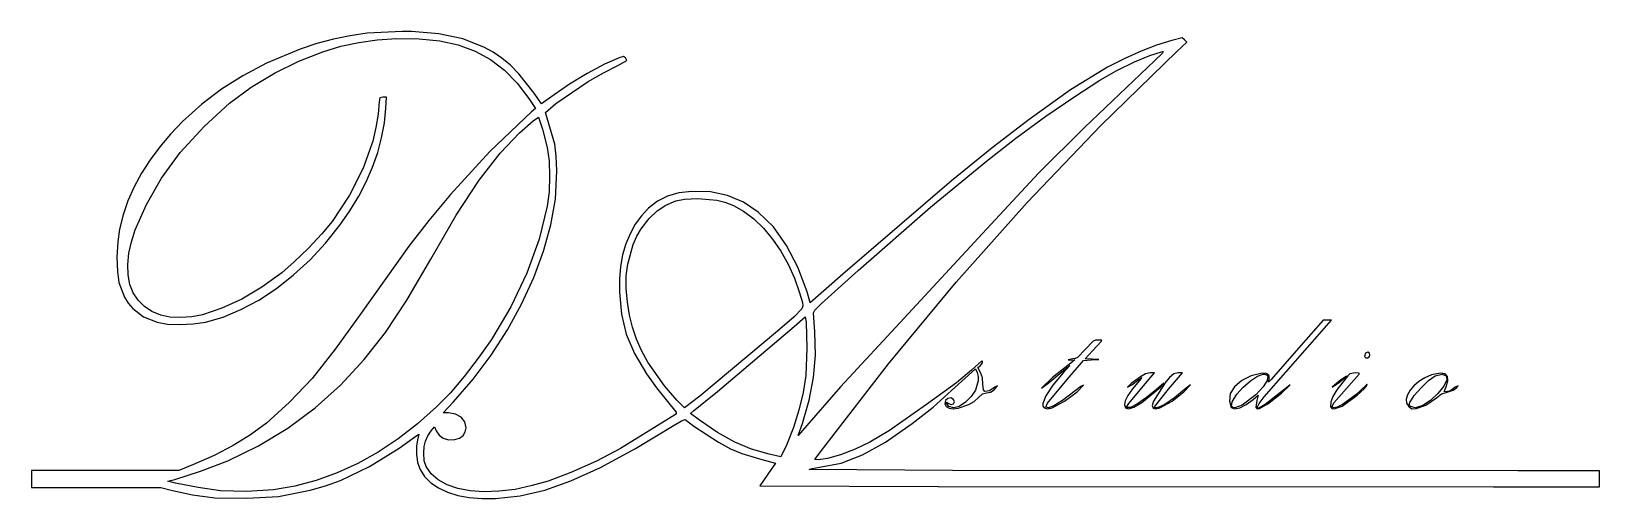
# Model space of a CAD drawing. Extents: x 108 to 241, y 81 to 120.
import ezdxf

# ---------------------------------------------------------------- set-up
doc = ezdxf.new("R2010")
doc.units = 0
doc.layers.get('0').update_dxf_attribs({"linetype": 'CONTINUOUS'})

msp = doc.modelspace()

# ---------------------------------------------------------------- linework, layer by layer
at = {"color": 3}
for points in [[(139.027518, 120.176507), (136.078451, 120.014272), (134.63581, 119.807627), (133.207829, 119.515862), (131.789559, 119.137903), (130.376047, 118.672674), (127.543498, 117.476103), (125.524449, 116.415138), (123.723398, 115.277655), (122.052385, 114.002469), (120.423452, 112.528395), (119.409917, 111.47916), (118.490548, 110.397569), (117.667406, 109.287112), (116.942554, 108.151278), (116.318054, 106.993557), (115.795969, 105.81744), (115.37836, 104.626414), (115.067292, 103.423971), (114.920663, 102.344561), (114.861504, 101.057857), (114.892698, 99.823806), (115.017132, 98.902353), (115.487557, 97.661226), (115.817089, 97.1433), (116.215473, 96.682608), (117.108209, 95.987558), (118.26875, 95.532773), (119.13552, 95.379423), (120.202209, 95.329328), (121.324672, 95.382334), (122.358768, 95.538284), (123.851527, 95.967906), (125.365067, 96.597326), (126.879401, 97.412131), (128.374541, 98.397906), (129.8305, 99.540236), (131.22729, 100.824708), (132.544922, 102.236907), (133.76341, 103.762418), (134.606577, 104.979449), (135.348088, 106.203811), (135.987772, 107.435047), (136.525457, 108.672695), (136.960973, 109.916297), (137.294147, 111.165393), (137.524808, 112.419524), (137.652785, 113.678231), (137.70901, 114.599861), (137.399779, 114.599861), (137.129901, 114.553852), (137.090548, 114.237714), (137.0018, 113.158434), (136.815475, 112.02204), (136.538732, 110.87676), (135.721991, 108.578059), (134.567573, 106.299366), (133.091479, 104.077714), (132.215197, 103.021031), (131.083492, 101.811363), (129.890006, 100.646495), (128.828382, 99.724216), (127.141503, 98.50425), (125.446075, 97.4975), (123.761834, 96.714445), (122.108516, 96.165568), (121.201228, 95.994559), (120.24563, 95.928757), (119.341184, 95.969509), (118.587353, 96.118164), (117.830292, 96.432134), (117.185562, 96.858449), (116.65672, 97.390185), (116.247326, 98.020415), (115.960936, 98.742215), (115.801109, 99.54866), (115.771402, 100.432824), (115.875373, 101.387783), (116.091945, 102.341535), (116.41699, 103.357237), (117.3615, 105.513657), (118.646911, 107.735382), (120.211232, 109.900751), (122.247055, 112.12117), (124.390548, 114.094395), (126.249667, 115.440668), (128.226719, 116.637434), (130.263859, 117.652847), (132.303243, 118.455062), (133.831308, 118.914121), (135.349593, 119.246357), (136.912773, 119.461446), (138.575519, 119.569066), (140.481538, 119.554482), (142.215832, 119.374888), (143.791966, 119.02414), (145.22351, 118.49609), (146.524029, 117.784593), (147.707091, 116.883504), (148.786264, 115.786677), (149.775113, 114.487966), (150.339558, 113.653976), (150.001661, 113.353562), (146.4657, 109.984089), (143.12911, 106.344861), (141.301255, 104.157907), (139.607521, 101.989692), (135.568642, 96.311641), (133.352701, 93.242909), (131.396492, 90.765864), (129.474949, 88.751131), (127.523655, 86.985077), (126.172957, 85.992658), (124.701424, 85.081591), (123.095812, 84.244319), (121.342878, 83.473284), (120.115322, 82.976641), (107.605491, 82.97223), (107.605491, 81.541276), (118.591211, 81.537418), (119.564658, 81.27063), (121.272772, 80.894623), (123.162991, 80.650512), (125.875973, 80.613437), (128.539545, 80.766818), (131.243725, 81.298228), (132.532756, 81.676074), (133.794301, 82.134499), (136.278583, 83.310536), (138.783881, 84.861245), (140.003169, 85.742089), (140.440833, 86.046908), (140.337757, 85.559084), (140.252343, 85.024823), (140.249563, 84.35027), (140.330487, 83.645391), (140.553282, 83.066489), (140.939817, 82.461377), (141.460697, 81.934607), (142.107839, 81.489298), (142.873159, 81.128565), (143.748573, 80.855526), (144.725998, 80.673297), (145.797349, 80.584995), (146.954545, 80.593737), (149.038561, 80.815081), (151.119269, 81.299722), (153.340114, 82.09021), (155.844545, 83.229097), (158.804884, 84.829084), (162.090916, 86.815303), (162.715306, 87.178127), (163.022469, 87.282734), (163.765507, 86.737582), (165.845365, 85.355755), (166.866602, 84.812346), (167.824658, 84.396572), (169.514684, 83.896618), (170.679401, 83.579118), (170.026762, 82.65418), (169.348768, 81.666952), (184.478459, 81.601044), (231.536325, 81.579861), (240.529951, 81.579861), (240.529951, 82.934198), (233.603933, 82.934198), (185.667821, 82.955438), (173.518158, 83.038927), (173.77536, 83.142577), (174.412783, 83.244532), (176.235704, 83.603328), (178.040658, 84.288659), (179.993586, 85.378932), (182.260435, 86.952557), (184.031495, 88.34684), (185.604658, 89.749974), (187.023485, 91.053598), (187.637539, 91.588827), (187.773688, 91.263061), (187.858684, 90.93205), (187.862215, 90.559909), (187.633681, 89.785802), (187.259154, 89.228937), (186.772992, 88.744758), (186.258563, 88.40214), (185.799236, 88.269961), (185.375317, 88.38193), (185.181325, 88.633763), (185.204609, 88.758027), (185.347791, 88.651952), (185.564868, 88.558413), (185.753507, 88.619425), (185.845673, 88.781037), (185.773328, 88.989298), (185.543952, 89.116652), (185.288667, 89.070274), (185.089539, 88.890942), (185.028637, 88.619432), (185.141031, 88.381094), (185.388538, 88.242389), (185.738493, 88.197156), (186.158231, 88.239232), (187.0764, 88.560672), (187.509501, 88.827712), (187.881728, 89.157418), (188.229864, 89.470796), (188.566888, 89.538308), (188.89341, 89.595176), (189.200234, 89.801237), (189.499545, 90.155669), (189.266381, 90.025031), (188.808268, 89.722958), (188.408688, 89.662881), (188.298232, 89.816003), (188.263169, 90.278591), (188.210173, 90.818482), (188.039925, 91.274084), (187.824951, 91.697418), (188.027248, 91.849552), (188.220844, 92.104037), (188.225699, 92.206158), (188.155131, 92.247531), (187.282557, 91.464254), (186.0074, 90.391212), (183.48358, 88.558799), (180.331516, 86.36531), (178.662101, 85.368364), (177.424992, 84.770881), (176.180552, 84.286746), (175.092922, 83.972177), (174.326242, 83.88339), (174.012047, 83.908194), (174.489401, 84.543194), (180.257868, 91.993421), (186.00329, 98.93772), (192.008014, 105.685457), (198.245819, 112.208235), (204.690486, 118.477659), (205.529987, 119.265347), (205.344228, 119.451106), (205.158467, 119.636867), (204.261641, 119.402047), (202.981806, 119.015389), (201.656933, 118.512197), (200.276389, 117.886598), (198.829536, 117.132718), (195.694362, 115.216618), (192.166325, 112.716908), (189.050804, 110.317728), (185.59531, 107.508942), (176.378416, 99.593575), (173.629506, 97.185869), (173.353897, 98.095923), (172.584317, 100.186884), (171.623102, 102.035919), (170.494032, 103.604156), (169.220885, 104.852721), (167.966103, 105.692919), (166.620025, 106.263597), (165.168778, 106.569119), (163.59849, 106.613853), (162.477861, 106.486119), (161.517524, 106.217504), (160.676589, 105.792219), (159.914167, 105.194475), (159.308528, 104.550145), (158.785097, 103.828809), (158.345152, 103.034149), (157.989974, 102.169847), (157.720842, 101.239585), (157.539035, 100.247045), (157.445834, 99.19591), (157.442518, 98.089861), (157.620502, 96.206286), (158.034117, 94.515618), (158.728503, 92.882634), (159.748801, 91.172109), (160.591184, 89.971144), (161.763493, 88.533992), (162.250105, 87.907606), (162.271012, 87.786592), (162.190687, 87.702209), (157.55276, 84.846363), (155.499743, 83.770156), (153.343182, 82.792653), (151.414384, 82.053078), (150.044658, 81.690656), (149.578881, 81.576553), (148.605435, 81.371502), (147.237729, 81.210785), (145.964205, 81.172458), (144.798583, 81.252992), (143.754585, 81.448859), (142.845929, 81.756531), (142.086335, 82.172478), (141.489525, 82.693173), (141.069218, 83.315088), (140.902358, 83.795747), (140.861409, 84.458308), (140.892804, 85.003138), (140.999656, 85.466347), (141.197788, 85.894207), (141.503025, 86.332991), (141.769812, 86.669784), (141.917539, 86.340707), (142.170345, 85.950246), (142.518068, 85.696597), (142.961023, 85.579657), (143.499527, 85.599324), (143.889975, 85.719042), (144.192355, 85.936735), (144.387548, 86.232804), (144.456438, 86.587652), (144.34848, 87.101562), (144.04325, 87.496966), (143.567445, 87.751629), (142.94776, 87.84332), (142.497418, 87.844974), (143.390386, 88.797474), (145.053981, 90.711144), (146.579664, 92.747593), (147.953214, 94.878595), (149.160407, 97.075923), (150.187021, 99.311351), (151.018833, 101.556652), (151.64162, 103.783601), (152.04116, 105.963971), (152.13665, 108.349816), (152.080394, 109.613373), (151.960131, 110.620638), (151.172443, 113.296237), (152.05108, 114.069591), (154.788408, 115.921074), (156.096668, 116.673263), (157.308573, 117.27546), (158.081926, 117.702652), (157.955147, 117.935815), (157.802579, 118.054815), (157.435903, 117.944635), (156.177606, 117.385117), (154.710594, 116.599315), (153.227096, 115.697245), (151.919342, 114.788927), (150.849432, 114.02329), (150.23207, 114.939408), (148.936147, 116.565233), (148.204119, 117.299627), (147.487569, 117.904395), (146.745701, 118.410505), (145.949574, 118.85059), (144.180183, 119.53692), (142.150666, 119.971846), (139.832292, 120.163827), (139.027518, 120.176507), (139.027518, 120.176507)], [(203.472852, 118.466085), (203.53936, 118.446001), (203.468133, 118.333947), (202.792101, 117.677297), (196.876124, 112.040846), (192.97716, 108.175448), (188.221826, 103.042531), (181.584092, 95.888308), (176.188418, 90.052692), (173.329092, 86.786641), (172.611409, 85.920131), (172.956471, 86.949799), (173.541077, 88.93054), (173.904231, 90.83912), (174.055056, 92.742903), (174.002677, 94.709257), (173.888575, 96.318256), (174.022613, 96.55426), (174.569291, 97.108135), (177.689758, 99.91659), (183.81985, 105.277981), (188.567991, 109.190784), (191.057051, 111.121582), (193.604491, 112.98968), (196.036152, 114.670956), (198.177878, 116.041289), (199.620315, 116.854819), (201.092777, 117.585001), (202.409484, 118.145805), (203.384658, 118.451201), (203.472852, 118.466085), (203.472852, 118.466085)], [(150.592564, 112.894951), (150.938319, 111.896272), (151.331744, 110.345581), (151.479868, 109.216063), (151.529257, 107.902536), (151.47989, 106.566853), (151.331744, 105.370864), (150.64016, 102.578829), (149.593863, 99.700138), (148.234563, 96.834312), (146.603971, 94.080872), (145.487391, 92.477837), (144.291477, 90.929328), (143.088607, 89.524535), (141.951162, 88.352644), (140.341103, 86.921007), (138.692163, 85.645038), (137.006739, 84.52595), (135.287227, 83.564961), (133.536022, 82.763286), (131.75552, 82.12214), (129.948118, 81.64274), (128.116211, 81.326301), (125.845496, 81.202593), (123.628768, 81.24803), (121.736141, 81.523335), (119.818768, 81.899015), (119.183768, 82.050599), (119.776325, 82.208799), (121.939738, 82.907946), (124.263768, 83.796849), (126.867989, 85.05641), (129.34422, 86.558594), (131.663267, 88.283804), (133.795934, 90.212443), (135.817635, 92.375146), (137.623642, 94.673666), (139.430441, 97.409457), (141.454519, 100.883971), (143.617586, 104.59031), (145.557487, 107.557818), (147.328028, 109.863036), (148.983017, 111.582508), (150.13564, 112.583334), (150.592564, 112.894951), (150.592564, 112.894951)], [(164.099545, 106.00366), (165.710415, 105.880599), (166.385935, 105.700979), (167.105322, 105.417166), (167.975844, 104.939827), (168.829055, 104.294412), (169.649543, 103.501203), (170.421894, 102.580483), (171.130694, 101.552533), (171.76053, 100.437635), (172.295987, 99.256072), (172.721654, 98.028125), (172.968702, 97.202887), (172.98843, 96.923503), (172.898889, 96.663364), (172.271788, 95.992076), (170.84697, 94.771546), (164.254987, 89.263251), (162.973964, 88.268308), (162.326887, 88.922198), (161.277323, 90.154015), (159.863802, 92.152674), (159.323468, 93.126487), (158.885607, 94.104805), (158.543865, 95.103764), (158.291882, 96.139502), (158.123301, 97.228157), (158.031767, 98.385864), (158.024355, 99.461207), (158.165713, 100.449064), (158.618871, 102.118969), (158.926316, 102.810693), (159.304522, 103.451533), (159.958115, 104.319853), (160.634458, 104.977644), (161.37895, 105.46149), (162.236988, 105.807978), (162.977452, 105.970316), (164.099545, 106.00366), (164.099545, 106.00366)], [(173.201211, 96.000756), (173.266806, 95.542695), (173.338729, 93.328185), (173.252474, 91.019974), (173.010493, 89.563922), (172.656022, 88.089833), (172.191739, 86.607279), (171.620327, 85.125828), (171.139666, 84.125923), (170.152991, 84.345309), (168.651083, 84.774993), (167.216935, 85.374409), (165.771768, 86.182056), (164.236798, 87.236433), (163.485491, 87.793158), (163.73409, 88.009786), (165.753742, 89.665638), (172.269658, 95.169522), (173.201211, 96.000756), (173.201211, 96.000756)], [(217.105507, 95.719084), (214.998763, 93.327361), (212.680352, 90.68759), (212.468686, 90.439545), (212.508372, 90.70909), (212.511068, 90.97947), (212.409203, 91.14183), (212.182738, 91.210189), (211.811636, 91.198567), (210.999831, 90.989906), (210.217022, 90.581286), (209.584393, 90.052875), (209.22313, 89.484841), (209.165669, 88.837226), (209.311325, 88.310751), (209.595302, 88.193934), (210.034162, 88.282464), (210.572006, 88.5556), (211.152935, 88.992603), (211.596661, 89.354753), (211.468781, 88.908819), (211.395219, 88.311098), (211.499785, 88.197169), (211.7029, 88.207768), (212.417728, 88.606272), (213.565605, 89.514053), (214.306988, 90.226775), (213.721047, 89.786906), (212.184734, 88.565422), (211.695819, 88.289359), (211.560485, 88.261197), (211.512878, 88.316263), (211.668797, 88.640372), (212.095512, 89.199311), (217.596091, 95.486471), (217.809961, 95.719084), (217.457734, 95.719084), (217.105507, 95.719084), (217.105507, 95.719084)], [(198.031255, 94.025751), (197.795096, 94.012182), (197.60017, 93.923145), (196.935437, 93.228693), (196.28007, 92.54395), (196.089299, 92.446096), (195.875453, 92.42447), (195.479128, 92.350057), (195.749774, 92.310368), (196.061211, 92.337379), (195.851199, 92.186895), (194.162291, 90.847863), (193.224658, 89.944002), (193.751618, 90.339774), (194.958231, 91.338025), (195.637878, 91.859475), (195.060203, 91.241011), (194.173228, 90.198024), (193.58381, 89.306703), (193.331994, 88.641151), (193.3452, 88.416197), (193.457822, 88.275473), (193.752464, 88.198741), (194.134176, 88.264469), (195.181471, 88.830548), (196.234732, 89.644089), (196.775586, 90.190396), (196.547935, 90.073536), (195.012771, 88.897516), (194.268725, 88.447848), (193.810049, 88.268308), (193.595189, 88.346372), (193.723038, 88.678408), (195.390381, 90.691451), (196.78716, 92.289974), (197.440352, 92.33793), (198.092991, 92.385885), (197.512562, 92.40187), (196.932132, 92.417305), (197.550594, 93.115694), (198.295285, 93.919918), (198.323897, 94.005706), (198.031255, 94.025751), (198.031255, 94.025751)], [(220.890702, 92.991672), (220.680689, 92.90072), (220.602418, 92.629522), (220.703849, 92.52465), (220.851235, 92.515533), (220.98983, 92.589731), (221.064887, 92.734805), (221.027405, 92.917257), (220.890702, 92.991672), (220.890702, 92.991672)], [(202.434912, 91.231641), (202.049559, 91.164163), (201.602027, 90.914141), (200.819931, 90.340717), (200.506211, 90.015108), (200.866155, 90.23394), (201.479658, 90.688693), (201.733215, 90.850751), (201.522101, 90.589475), (200.944426, 89.875651), (200.554031, 89.33622), (200.322474, 88.883451), (200.254167, 88.529218), (200.353524, 88.285396), (200.610391, 88.183421), (201.057377, 88.33324), (201.719708, 88.737783), (203.300322, 90.041566), (203.573246, 90.318282), (203.586912, 90.365153), (202.961325, 89.842577), (202.12864, 89.153417), (201.363122, 88.622623), (200.769285, 88.314716), (200.451641, 88.294216), (200.452141, 88.397956), (200.618502, 88.652366), (201.727703, 89.982588), (202.797063, 91.231641), (202.434912, 91.231641), (202.434912, 91.231641)], [(204.798524, 91.231641), (204.434084, 91.166443), (204.062101, 90.850751), (203.750664, 90.469861), (203.384658, 89.910928), (202.710151, 88.833795), (202.610773, 88.468507), (202.679102, 88.240195), (202.894236, 88.184036), (203.255377, 88.274666), (204.306289, 88.854799), (205.276203, 89.631615), (205.840322, 90.217955), (205.353048, 89.827695), (204.496882, 89.114618), (203.667226, 88.568455), (203.040243, 88.289075), (202.857807, 88.280637), (202.792101, 88.376345), (203.976661, 89.858012), (205.160674, 91.231641), (204.798524, 91.231641), (204.798524, 91.231641)], [(212.021649, 91.133524), (212.115355, 91.132423), (212.296679, 91.072238), (212.397039, 90.959899), (212.360423, 90.591941), (212.016616, 90.054905), (211.376728, 89.375147), (210.231301, 88.490448), (209.62115, 88.279069), (209.435397, 88.29503), (209.331731, 88.386851), (209.378271, 88.782351), (209.775998, 89.434128), (210.313147, 90.036255), (210.936958, 90.571381), (211.541702, 90.96273), (212.021649, 91.133524), (212.021649, 91.133524)], [(219.847253, 91.230537), (219.353306, 91.164987), (219.175322, 90.986901), (218.777343, 90.443953), (218.264713, 89.796204), (217.916619, 89.233133), (217.736921, 88.762292), (217.729483, 88.39123), (217.831966, 88.233636), (218.030201, 88.185366), (218.697968, 88.416584), (219.981841, 89.358051), (220.57608, 89.888327), (220.826211, 90.197009), (220.8015, 90.275294), (220.699982, 90.157873), (219.855083, 89.381833), (218.740411, 88.561553), (218.270114, 88.32627), (217.970539, 88.273686), (217.872208, 88.398246), (218.005643, 88.694395), (220.136091, 91.125808), (220.162271, 91.211543), (219.847253, 91.230537), (219.847253, 91.230537)], [(219.087677, 90.966507), (218.456695, 90.548012), (217.862878, 90.026685), (218.492917, 90.443403), (219.087677, 90.966507), (219.087677, 90.966507)], [(227.043369, 91.219514), (226.285998, 91.061867), (225.718617, 90.818265), (225.216137, 90.509875), (224.792534, 90.156013), (224.461783, 89.775998), (224.237861, 89.389147), (224.134743, 89.014778), (224.166406, 88.672209), (224.346824, 88.380756), (224.599118, 88.206634), (224.985131, 88.211533), (225.810185, 88.489997), (226.698308, 89.125998), (227.124676, 89.452727), (227.448511, 89.538308), (228.106239, 89.776347), (228.405246, 89.976789), (228.530548, 90.145195), (228.297935, 90.030543), (227.885237, 89.725361), (227.52017, 89.623194), (227.359765, 89.671319), (227.513004, 90.058655), (227.671311, 90.560299), (227.638951, 90.926575), (227.426209, 91.149106), (227.043369, 91.219514), (227.043369, 91.219514)], [(227.194401, 91.140139), (227.509647, 91.002504), (227.571433, 90.647904), (227.32036, 90.113908), (226.822715, 89.494902), (226.190934, 88.910689), (225.537449, 88.481075), (224.931171, 88.279029), (224.507227, 88.386268), (224.392262, 88.523399), (224.451553, 88.734635), (224.822759, 89.316148), (225.396488, 89.982588), (226.032703, 90.586878), (226.591371, 90.981939), (227.194401, 91.140139), (227.194401, 91.140139)]]:
    msp.add_lwpolyline(points, dxfattribs=at)

doc.saveas('drawing.dxf')
